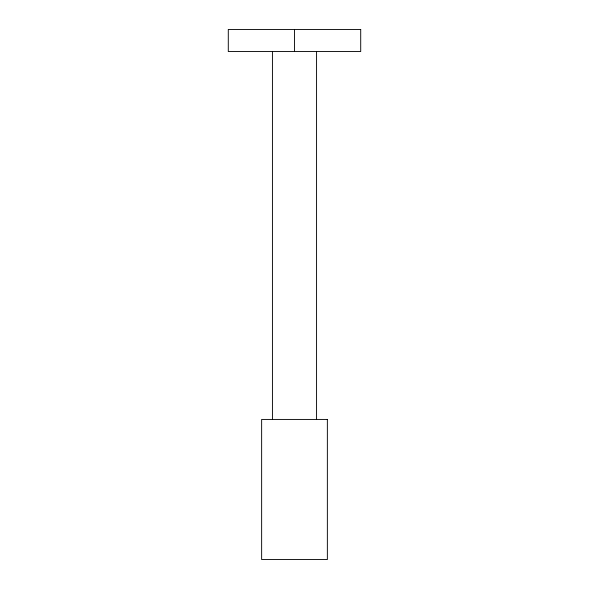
<?xml version="1.0" encoding="UTF-8"?>
<svg xmlns="http://www.w3.org/2000/svg" width="589" height="589" viewBox="0 0 589 589"><rect width="100%" height="100%" fill="white"/><g stroke="black" fill="none" stroke-linecap="round" stroke-linejoin="round"><path stroke-width="0.88" d="M316.573 51.523L316.573 419.427M294.5 29.45L294.5 51.523M272.427 51.523L272.427 419.427M360.711 29.45L228.289 29.45L228.289 51.523L360.711 51.523L360.711 29.45M327.359 419.427L261.641 419.427L261.641 559.55L327.359 559.55L327.359 419.427"/></g></svg>
